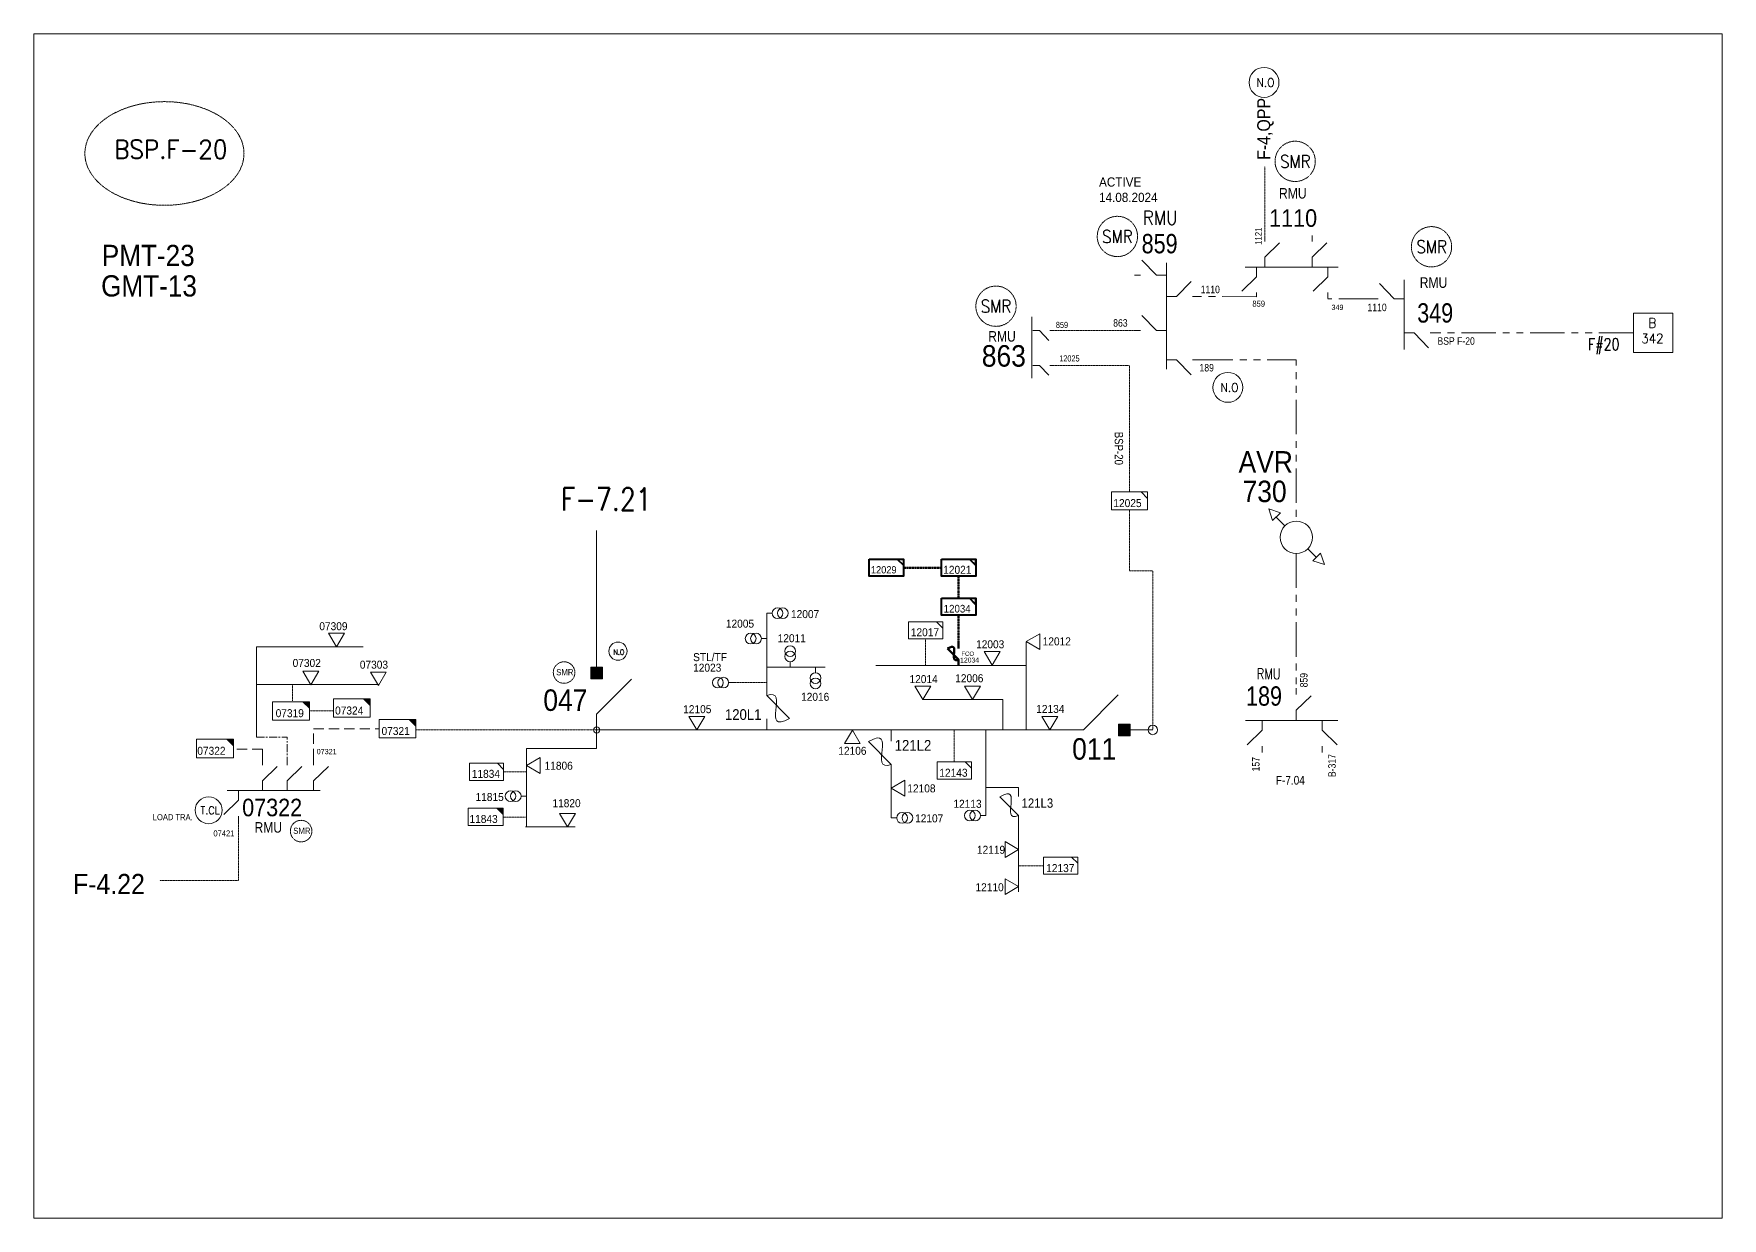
# Model space of a CAD drawing. Header units: metres. Extents: x 65984 to 144644, y -19036 to 23726.
# Drawn here: x 86736 to 88128, y -8238 to -7262 of the extents above; entities that cross this region are included whole.
import ezdxf
from ezdxf.enums import TextEntityAlignment as Align

# ---------------------------------------------------------------- set-up
doc = ezdxf.new("R2010")
doc.units = ezdxf.units.M
doc.header["$MEASUREMENT"] = 0
for name, pattern in [('( Center )', [2, 1.25, -0.25, 0.25, -0.25]), ('( Phantom )', [2.5, 1.25, -0.25, 0.25, -0.25, 0.25, -0.25]), ('DGN Style 3', [0.013877, 0, -0.013877]), ('HIDDEN2', [2381.25, 1587.5, -793.75])]:
    doc.linetypes.add(name, pattern=pattern)
doc.layers.get('0').update_dxf_attribs({"color": 95, "lineweight": 40})
for name, color, linetype, lineweight in [('ABS', 7, 'Continuous', 40), ('ABS NUMBER', 112, 'Continuous', 30), ('d_eos', 111, 'Continuous', 40), ('d_eos no', 121, 'Continuous', 40), ('d_fco', 5, 'Continuous', 40), ('d_fco text', 95, 'Continuous', 40), ('d_oh branch', 94, 'Continuous', 40), ('d_switch', 95, 'Continuous', 40), ('d_tf', 1, 'Continuous', 40), ('d_tf no', 6, 'Continuous', 40), ('d_tf_200', 1, 'Continuous', 40), ('d_ug cable', 95, 'Continuous', 40), ('d_ug main line', 95, 'Continuous', 40), ('d_unit sub', 7, 'Continuous', 40), ('FDR  4  04', 241, 'Continuous', 40), ('fedr no', 95, 'Continuous', 40), ('GRID STATION  04', 7, 'Continuous', 40), ('Level 37', 7, 'Continuous', 0), ('O H MAIN FEEDER', 4, 'Continuous', 100), ('REGULATOR', 5, 'Continuous', 40), ('SW N O', 114, 'Continuous', 30)]:
    doc.layers.add(name, color=color, linetype=linetype, lineweight=lineweight)
doc.styles.add('NASKHF', font='naskhf.shx', dxfattribs={"height": 8})
doc.styles.add('Style-Arial', font='arial.ttf')
doc.styles.add('Style-ENGINEERING', font='ENGINEERING.shx')
doc.styles.add('Style-msdefault', font='msdefault.shx')
doc.styles.add('Style-simplex', font='simplex.shx')
doc.styles.add('Style-STANDARD', font='STANDARD.shx')

# ---------------------------------------------------------------- blocks, each defined once
blk = doc.blocks.new('TF_8')
at = {"color": 0, "linetype": 'ByBlock', "lineweight": -2}
blk.add_line((6.3, 4.95), (9.9, 1.35), dxfattribs=at)
blk.add_3dface([(-10.1, 4.95), (9.9, 4.95), (9.9, -5.05), (-10.1, -5.05)], dxfattribs=at)
blk = doc.blocks.new('ABS2_1_1')
at = {"color": 0, "linetype": 'ByBlock', "lineweight": -2, "ltscale": 500}
for q in [(-29900, 43500), (0, 0)]:
    blk.add_line((0, 13600), q, dxfattribs=at)
at = {"color": 0, "linetype": 'ByBlock', "lineweight": -2, "ltscale": 500, "flags": 128}
for points in [[(5000, 43600), (-5000, 43600), (-5000, 53600), (5000, 53600)], [(3791, 49653), (3791, 49653), (3791, 49653)]]:
    blk.add_lwpolyline(points, close=True, dxfattribs=at)
at = {"color": 0, "linetype": 'ByBlock', "lineweight": -2, "ltscale": 500}
for points in [[(5000, 43600), (-5000, 43600), (5000, 53600), (-5000, 53600)], [(3791, 49653), (3791, 49653), (3791, 49653)]]:
    blk.add_solid(points, dxfattribs=at)
blk = doc.blocks.new('TFU_123')
at = {"layer": 'd_tf_200', "color": 251, "linetype": 'Continuous', "lineweight": 13}
blk.add_line((0, 10), (0, 0), dxfattribs=at)
for centre in [(0, 30), (0, 20)]:
    blk.add_circle(centre, 10, dxfattribs=at)
blk = doc.blocks.new('*U1177')
at = {"layer": 'd_fco', "color": 251, "linetype": 'Continuous', "lineweight": 13}
blk.add_line((-4.6, 4.21), (-10.13, 4.21), dxfattribs=at)
at = {"layer": 'd_fco', "color": 251, "linetype": 'Continuous', "lineweight": 13, "flags": 128}
blk.add_lwpolyline([(13.02, 4.21), (7.07, 4.21), (-4.4, -7.26)], dxfattribs=at)
at = {"layer": 'd_fco', "color": 251, "linetype": 'Continuous', "lineweight": 13}
blk.add_open_spline([(-4.4, -7.26), (-13, 7.69), (11.58, -7.67), (7.07, 4.21)], degree=3, dxfattribs=at)
blk = doc.blocks.new('*U1012')
at = {"layer": 'd_fco', "color": 7, "linetype": 'Continuous', "lineweight": 13}
blk.add_line((-4.6, 4.21), (-10.13, 4.21), dxfattribs=at)
at = {"layer": 'd_fco', "color": 7, "linetype": 'Continuous', "lineweight": 13, "flags": 128}
blk.add_lwpolyline([(13.02, 4.21), (7.07, 4.21), (-4.4, -7.26)], dxfattribs=at)
at = {"layer": 'd_fco', "color": 7, "linetype": 'Continuous', "lineweight": 13}
blk.add_open_spline([(-4.4, -7.26), (-13, 7.69), (11.58, -7.67), (7.07, 4.21)], degree=3, dxfattribs=at)
blk = doc.blocks.new('exist.us-1000kva')
at = {"color": 0, "linetype": 'ByBlock', "lineweight": -2, "flags": 128}
blk.add_lwpolyline([(40, 12.9), (32.8, 20), (40, 20)], close=True, dxfattribs=at)
at = {"color": 0, "linetype": 'ByBlock', "lineweight": -2, "extrusion": (0, 0, -1)}
blk.add_solid([(-40, 12.9), (-32.8, 20), (-40, 20)], dxfattribs=at)
at = {"color": 0, "linetype": 'ByBlock', "lineweight": -2, "xscale": 2, "yscale": 2}
blk.add_blockref('TF_8', (20.2, 10.1), dxfattribs=at)
blk = doc.blocks.new('*U1092')
at = {"layer": 'd_eos', "color": 2, "linetype": 'Continuous', "lineweight": 13, "ltscale": 0.919211}
for p, q in [((0.01, 16.17), (0.01, -16.15)), ((0.01, 8.42), (4.66, 8.43)), ((4.66, 8.43), (11.46, 15.43)), ((12.11, 8.43), (14.93, 8.43)), ((-12.08, -7.43), (-14.9, -7.43)), ((-4.64, -7.43), (-11.43, -14.44)), ((0.01, -7.43), (-4.64, -7.43))]:
    blk.add_line(p, q, dxfattribs=at)
blk = doc.blocks.new('*U679')
at = {"layer": 'd_fco', "color": 7, "linetype": 'Continuous', "lineweight": 100}
blk.add_line((-4.6, 4.2), (-10.1, 4.2), dxfattribs=at)
at = {"layer": 'd_fco', "color": 7, "linetype": 'Continuous', "lineweight": 100, "extrusion": (0, 0, -1), "flags": 128}
blk.add_lwpolyline([(-13, 4.2), (-7.1, 4.2), (4.4, -7.3)], dxfattribs=at)
at = {"layer": 'd_fco', "color": 7, "linetype": 'Continuous', "lineweight": 100}
blk.add_open_spline([(-4.4, -7.3), (-13, 7.7), (11.6, -7.7), (7.1, 4.2)], degree=3, dxfattribs=at)
blk = doc.blocks.new('*U2829')
at = {"layer": 'REGULATOR', "color": 251, "linetype": 'Continuous', "lineweight": 13}
for p, q in [((-9.52, 9.06), (-5.51, 5.05)), ((5.19, -5.64), (9.2, -9.65))]:
    blk.add_line(p, q, dxfattribs=at)
at = {"layer": 'REGULATOR', "color": 251, "linetype": 'Continuous', "lineweight": 13, "flags": 128}
for points in [[(-7.57, 11.15), (-12.97, 13), (-11.21, 7.57)], [(7.54, -11.22), (12.95, -13.02), (11.15, -7.61)]]:
    blk.add_lwpolyline(points, close=True, dxfattribs=at)
at = {"layer": 'REGULATOR', "color": 251, "linetype": 'Continuous', "lineweight": 13}
blk.add_circle((-0.16, -0.3), 7.56, dxfattribs=at)
blk = doc.blocks.new('TRA1_1035')
at = {"layer": 'd_tf', "color": 251, "linetype": 'Continuous', "lineweight": 13, "ltscale": 0.000659281, "flags": 128}
blk.add_lwpolyline([(10.1, -17), (0.1, 0), (-9.9, -17)], close=True, dxfattribs=at)
blk = doc.blocks.new('TRA1_1034')
at = {"layer": 'd_tf', "color": 251, "linetype": 'Continuous', "lineweight": 13, "ltscale": 0.000659281, "xscale": 1.000046566207833, "yscale": 1.000046566207833, "zscale": 1.000046566207833, "rotation": 180}
blk.add_blockref('TRA1_1035', (0, 0), dxfattribs=at)
blk = doc.blocks.new('TRA1_1037')
at = {"layer": 'd_tf', "color": 251, "linetype": 'Continuous', "lineweight": 13, "ltscale": 0.000658989, "flags": 128}
blk.add_lwpolyline([(10, -17), (0, 0), (-10, -17)], close=True, dxfattribs=at)
blk = doc.blocks.new('TRA1_1036')
at = {"layer": 'd_tf', "color": 251, "linetype": 'Continuous', "lineweight": 13, "ltscale": 0.000658989, "xscale": 1.000046566207834, "yscale": 1.000046566207834, "zscale": 1.000046566207834, "rotation": 180}
blk.add_blockref('TRA1_1037', (0, 0), dxfattribs=at)
blk = doc.blocks.new('*U2305')
at = {"layer": 'd_unit sub', "color": 251, "linetype": 'Continuous', "lineweight": 40, "flags": 128}
blk.add_lwpolyline([(5.07, 3.99), (7.93, 3.99), (7.93, 1.13)], close=True, dxfattribs=at)
at = {"layer": 'd_unit sub', "color": 251, "linetype": 'Continuous', "lineweight": 40, "xscale": 0.7946313405145355, "yscale": 0.7946313405145355, "zscale": 0.3973156702572678, "rotation": 359.9999999999999}
blk.add_blockref('TF_8', (0.07, 0.05), dxfattribs=at)
blk = doc.blocks.new('*U3382')
at = {"layer": 'SW N O', "color": 3, "lineweight": 13}
blk.add_circle((0, 0), 16.8, dxfattribs=at)
at = {"layer": 'SW N O', "color": 3, "lineweight": 13, "insert": (1.7, -1.8), "char_height": 9.6, "attachment_point": 5, "line_spacing_factor": 0.6, "style": 'Style-STANDARD'}
blk.add_mtext('N.O', dxfattribs=at)
blk = doc.blocks.new('*U3777')
at = {"layer": 'SW N O', "color": 1, "lineweight": 13, "ltscale": 0.426762}
blk.add_circle((0, 0), 16.8, dxfattribs=at)
at = {"layer": 'SW N O', "color": 1, "lineweight": 13, "style": 'Style-STANDARD'}
blk.add_text('T.CL', height=9.6, dxfattribs=at).set_placement((1.7, -0.2), align=Align.MIDDLE_CENTER)
blk = doc.blocks.new('*U3779')
at = {"layer": 'SW N O', "color": 3, "lineweight": 13, "ltscale": 0.426762}
blk.add_circle((0, 0), 16.8, dxfattribs=at)
at = {"layer": 'SW N O', "color": 3, "lineweight": 13, "style": 'Style-STANDARD'}
blk.add_text('N.O', height=9.6, dxfattribs=at).set_placement((1.7, -0.2), align=Align.MIDDLE_CENTER)

msp = doc.modelspace()

# ---------------------------------------------------------------- linework, layer by layer
at = {"color": 251, "linetype": '( Phantom )', "lineweight": 13, "ltscale": 22.681062}
msp.add_line((87776.5, -7690.1), (87776.5, -7806.4), dxfattribs=at)
at = {"layer": 'd_eos', "color": 2, "linetype": 'Continuous', "lineweight": 13, "ltscale": 1.108243}
for p, q in [((87750.5, -7432.8), (87750.5, -7427.9)), ((87789.6, -7432.9), (87789.6, -7428)), ((87750.5, -7445.7), (87762.7, -7433.9)), ((87750.5, -7453.8), (87750.5, -7445.7)), ((87789.6, -7445.8), (87801.7, -7434)), ((87789.6, -7453.9), (87789.6, -7445.8)), ((87811, -7454), (87734.3, -7454)), ((87743.8, -7454), (87743.8, -7462.1)), ((87802.6, -7454), (87802.6, -7462.1)), ((87743.8, -7462.1), (87731.6, -7473.9)), ((87743.8, -7475), (87743.8, -7478.5)), ((87802.6, -7462.1), (87790.5, -7473.9)), ((87802.6, -7475), (87802.6, -7479.9)), ((86924.2, -7864.5), (86924.2, -7859.6)), ((86944.6, -7864.5), (86944.6, -7859.6)), ((86966.3, -7864.5), (86966.3, -7859.6)), ((86924.2, -7877.4), (86936.3, -7865.6)), ((86924.2, -7885.5), (86924.2, -7877.4)), ((86944.6, -7877.4), (86956.7, -7865.6)), ((86944.6, -7885.5), (86944.6, -7877.4)), ((86966.3, -7877.4), (86978.5, -7865.6)), ((86966.3, -7885.5), (86966.3, -7877.4)), ((86971.7, -7885.5), (86894.9, -7885.5)), ((86904.4, -7885.5), (86904.4, -7893.5)), ((86904.4, -7893.5), (86892.2, -7905.3)), ((86904.4, -7906.5), (86904.4, -7911.4))]:
    msp.add_line(p, q, dxfattribs=at)
at = {"layer": 'd_eos', "color": 2, "linetype": 'Continuous', "lineweight": 13, "ltscale": 1.13086}
for p, q in [((87648, -7460.6), (87643, -7460.6)), ((87661.2, -7460.6), (87649.2, -7448.2)), ((87669.5, -7460.6), (87661.2, -7460.6)), ((87669.5, -7538.1), (87669.5, -7450.5)), ((87677.7, -7478.2), (87689.7, -7465.8)), ((87669.5, -7478.2), (87677.7, -7478.2)), ((87690.9, -7478.2), (87695.9, -7478.2)), ((87661.2, -7506.3), (87649.2, -7493.9)), ((87648, -7506.3), (87643, -7506.3)), ((87669.5, -7506.3), (87661.2, -7506.3)), ((87669.5, -7530.5), (87677.7, -7530.5)), ((87677.7, -7530.5), (87689.7, -7542.9)), ((87690.9, -7530.5), (87695.9, -7530.5))]:
    msp.add_line(p, q, dxfattribs=at)
at = {"layer": 'd_eos', "color": 2, "linetype": 'Continuous', "lineweight": 13, "ltscale": 0.7508}
msp.add_line((87558.4, -7495), (87558.4, -7545.6), dxfattribs=at)
at = {"layer": 'd_eos', "color": 2, "linetype": 'Continuous', "lineweight": 13, "ltscale": 0.871933}
for p, q in [((87559.3, -7506.3), (87564.7, -7506.3)), ((87564.7, -7506.3), (87572.6, -7514.4)), ((87573.4, -7506.3), (87576.7, -7506.3)), ((87559.3, -7535), (87564.7, -7535)), ((87564.7, -7535), (87572.6, -7543.1)), ((87573.4, -7535), (87576.7, -7535))]:
    msp.add_line(p, q, dxfattribs=at)
at = {"layer": 'd_eos', "color": 7, "linetype": 'Continuous', "lineweight": 13, "ltscale": 1.13086}
for p, q in [((87776.5, -7806.1), (87776.5, -7801.1)), ((87776.5, -7819.3), (87788.9, -7807.3)), ((87776.5, -7827.6), (87776.5, -7819.3)), ((87734.7, -7827.6), (87810.7, -7827.6)), ((87748.4, -7835.8), (87736, -7847.8)), ((87748.4, -7827.6), (87748.4, -7835.8)), ((87797.9, -7827.6), (87797.9, -7835.8)), ((87797.9, -7835.8), (87810.3, -7847.8)), ((87748.4, -7849), (87748.4, -7854)), ((87797.9, -7849), (87797.9, -7854))]:
    msp.add_line(p, q, dxfattribs=at)
at = {"layer": 'd_oh branch', "color": 251, "linetype": 'Continuous', "lineweight": 13}
for p, q in [((87339.9, -7802.4), (87339.9, -7739.3)), ((86919.2, -7841.4), (86919.2, -7767)), ((86919.2, -7767), (87007.1, -7767)), ((87553.8, -7762.8), (87553.8, -7835.5)), ((87388.2, -7783.8), (87339.9, -7783.8)), ((87429.8, -7782.3), (87553.8, -7782.3)), ((86919.2, -7798), (87019.8, -7798)), ((87468.7, -7810.5), (87534.6, -7810.5)), ((87534.6, -7835.5), (87534.6, -7810.5)), ((87520.6, -7835.5), (87520.6, -7906.1)), ((87442.6, -7908), (87442.6, -7867.7)), ((87520.6, -7882.9), (87547.5, -7882.9)), ((87141.1, -7915.4), (87182, -7915.4)), ((87547.5, -7911.6), (87547.5, -7969))]:
    msp.add_line(p, q, dxfattribs=at)
at = {"layer": 'd_oh branch', "color": 251, "linetype": 'Continuous', "lineweight": 13, "flags": 128}
msp.add_lwpolyline([(87199.6, -7835.5), (87199.6, -7850.7), (87141.9, -7850.7), (87141.9, -7915.4)], dxfattribs=at)
at = {"layer": 'd_ug cable', "color": 251, "linetype": 'DGN Style 3', "lineweight": 100}
for p, q in [((87452.6, -7701.8), (87484, -7701.8)), ((87498.1, -7727), (87498.1, -7708.8)), ((87498, -7741), (87498, -7766.1))]:
    msp.add_line(p, q, dxfattribs=at)
at = {"layer": 'd_ug cable', "color": 251, "linetype": 'DGN Style 3', "lineweight": 13}
for p, q in [((87470.9, -7760.5), (87470.9, -7782.3)), ((87312.9, -7796.5), (87339.9, -7796.5)), ((86962.8, -7819.8), (86982.6, -7819.8)), ((87494.5, -7835.5), (87494.5, -7862)), ((87547.5, -7947.4), (87568.2, -7947.4))]:
    msp.add_line(p, q, dxfattribs=at)
at = {"layer": 'd_ug cable', "color": 251, "linetype": 'DGN Style 3', "lineweight": 13, "flags": 128}
for points in [[(87750.5, -7430.7), (87750.5, -7371)], [(87576.7, -7506.3), (87643, -7506.3)], [(87576.7, -7535), (87639, -7535), (87639, -7639.2)], [(87639, -7654.1), (87639, -7704.4), (87658.2, -7704.4), (87658.2, -7835.5)], [(86949, -7811.4), (86949, -7811.4), (86949, -7798)], [(87050.7, -7835.5), (87199.7, -7835.5)], [(87141.9, -7870), (87122.9, -7870)], [(86904.4, -7911.4), (86904.4, -7959.6), (86839.4, -7959.6)], [(87122.4, -7907.5), (87141, -7907.5)]]:
    msp.add_lwpolyline(points, dxfattribs=at)
at = {"layer": 'd_ug cable', "color": 251, "linetype": 'HIDDEN2', "lineweight": 13, "ltscale": 0.005315}
for points in [[(86966.3, -7859.6), (86966.3, -7834.5), (87020.3, -7834.5)], [(86924.2, -7859.6), (86924.2, -7851.3), (86900.2, -7851.3)]]:
    msp.add_lwpolyline(points, dxfattribs=at)
at = {"layer": 'd_ug cable', "color": 2, "linetype": 'DGN Style 3', "lineweight": 13}
for centre, radius in [((87775.6, -7366.8), 16.6), ((87629, -7428.7), 16.6), ((87888, -7437.2), 16.6), ((87528.9, -7486.2), 16.6), ((87172.8, -7788.2), 8.88), ((86956, -7918.9), 8.88)]:
    msp.add_circle(centre, radius, dxfattribs=at)
at = {"layer": 'd_ug main line', "color": 251, "linetype": '( Phantom )', "lineweight": 13, "ltscale": 22.681062}
msp.add_line((88054.4, -7508.2), (87890, -7508.2), dxfattribs=at)
at = {"layer": 'd_ug main line', "color": 251, "linetype": '( Phantom )', "lineweight": 13, "ltscale": 22.681062, "flags": 128}
for points in [[(87743.8, -7478.5), (87695.9, -7478.2)], [(87839.9, -7480), (87802.6, -7480)], [(87695.9, -7530.5), (87776.5, -7530.5), (87776.5, -7663.3)]]:
    msp.add_lwpolyline(points, dxfattribs=at)
at = {"layer": 'd_ug main line', "color": 251, "linetype": '( Center )', "lineweight": 13, "ltscale": 5.208389, "flags": 128}
msp.add_lwpolyline([(86919.2, -7841.4), (86944.6, -7841.4), (86944.6, -7859.6)], dxfattribs=at)
at = {"layer": 'FDR  4  04', "color": 251, "linetype": 'Continuous', "lineweight": 13}
msp.add_line((87267, -7835.5), (87593, -7835.5), dxfattribs=at)
at = {"layer": 'fedr no', "color": 82, "linetype": 'DGN Style 3', "lineweight": 13, "true_color": 0x1dc70e}
msp.add_ellipse((86843.3, -7360.3), major_axis=(65.6, 0), ratio=0.651175, dxfattribs=at)
at = {"layer": 'GRID STATION  04', "color": 98, "linetype": 'Continuous', "lineweight": 13, "ltscale": 1.043329, "flags": 128}
msp.add_lwpolyline([(88086.9, -7524.4), (88054.4, -7524.4), (88054.4, -7491.9), (88086.9, -7491.9)], close=True, dxfattribs=at)
at = {"layer": 'O H MAIN FEEDER', "color": 94, "lineweight": 13, "ltscale": 0.865063}
msp.add_line((87199.6, -7671.2), (87199.6, -7785.6), dxfattribs=at)
at = {"layer": 'O H MAIN FEEDER', "color": 251, "lineweight": 13, "ltscale": 0.865063}
for p, q in [((87199.6, -7835.5), (87592.4, -7835.5)), ((87636.2, -7835.5), (87658.2, -7835.5))]:
    msp.add_line(p, q, dxfattribs=at)
at = {"layer": 'O H MAIN FEEDER', "color": 140, "lineweight": 13, "ltscale": 0.498271, "flags": 128}
msp.add_lwpolyline([(86735.6, -7261.6), (88127.7, -7261.6), (88127.7, -8238), (86735.6, -8238)], close=True, dxfattribs=at)
at = {"layer": 'O H MAIN FEEDER', "color": 251, "lineweight": 13, "ltscale": 0.865063}
for centre, radius in [((87199.7, -7835.5), 2.6), ((87658.2, -7835.5), 3.91)]:
    msp.add_circle(centre, radius, dxfattribs=at)

# ---------------------------------------------------------------- block references
at = {"layer": 'ABS', "color": 2, "linetype": 'Continuous', "lineweight": 13, "ltscale": 1.440072, "xscale": 0.000964849249970095, "yscale": -0.0009648492499700956, "zscale": 0.0006389539673831807, "rotation": 180.0000000000002}
msp.add_blockref('ABS2_1_1', (87199.6, -7835.5), dxfattribs=at)
at = {"layer": 'ABS', "color": 7, "linetype": 'Continuous', "lineweight": 13, "ltscale": 1.440072, "xscale": 0.000964849249970095, "yscale": 0.000964849249970095, "zscale": 0.0006389539673831807, "rotation": 269.9999999999997}
msp.add_blockref('ABS2_1_1', (87587.8, -7835.5), dxfattribs=at)
at = {"layer": 'd_eos', "color": 2, "linetype": 'Continuous', "lineweight": 13, "ltscale": 1.13086, "extrusion": (0, 0, -1), "xscale": 1.771561000000001, "yscale": 1.771561000000001, "zscale": 1.771561000000001, "rotation": 180}
msp.add_blockref('*U1092', (-87865.3, -7493.2), dxfattribs=at)
at = {"layer": 'd_fco', "color": 7, "linetype": 'Continuous', "lineweight": 100, "xscale": 0.7935834470625456, "yscale": 0.7935834470625456, "zscale": 0.7935834470625456, "rotation": 270.0000000006001}
msp.add_blockref('*U679', (87494.7, -7771.9), dxfattribs=at)
at = {"layer": 'd_fco', "color": 7, "linetype": 'Continuous', "lineweight": 13, "xscale": 1.641744307264867, "yscale": 1.641744307264867, "zscale": 1.641744307264867, "rotation": 90.00000000060005}
msp.add_blockref('*U1012', (87346.8, -7818.8), dxfattribs=at)
at = {"layer": 'd_fco', "color": 251, "linetype": 'Continuous', "lineweight": 13, "rotation": 270.0000000006001}
for p, xscale, yscale, zscale in [((87435.7, -7852.3), 1.641744307264867, 1.641744307264867, 1.641744307264867), ((87541.8, -7896.6), 1.353312646014662, 1.353312646014662, 1.353312646014662)]:
    msp.add_blockref('*U1177', p, dxfattribs=dict(at, xscale=xscale, yscale=yscale, zscale=zscale))
at = {"layer": 'd_tf', "color": 251, "linetype": 'Continuous', "lineweight": 13, "ltscale": 0.000659281, "xscale": 0.6554775700000002, "yscale": 0.6554775700000002, "zscale": 0.6554775700000002}
for p, rotation in [((86985.2, -7767), 359.9999999999999), ((87553.8, -7762.8), 269.9999999999999), ((87525.9, -7782.1), 359.9999999999999), ((87468.7, -7810.5), 359.9999999999999), ((87509.6, -7810.5), 359.9999999999999), ((87282.4, -7835.5), 359.9999999999999), ((87410.4, -7835.6), 180), ((87573.3, -7835.5), 359.9999999999999), ((87175.7, -7915.4), 359.9999999999999)]:
    msp.add_blockref('TRA1_1034', p, dxfattribs=dict(at, rotation=rotation))
at = {"layer": 'd_tf', "color": 251, "linetype": 'Continuous', "lineweight": 13, "ltscale": 0.000659281, "extrusion": (0, 0, -1), "xscale": 0.6554775700000002, "yscale": 0.6554775700000002, "zscale": 0.6554775700000002}
for p, rotation in [((-86963.9, -7798.2), 359.9999999999999), ((-87019.6, -7799), 359.9999999999999), ((-87141.9, -7864.7), 90)]:
    msp.add_blockref('TRA1_1034', p, dxfattribs=dict(at, rotation=rotation))
at = {"layer": 'd_tf', "color": 251, "linetype": 'Continuous', "lineweight": 13, "ltscale": 0.000658989, "extrusion": (0, 0, -1), "xscale": 0.6554775700000001, "yscale": 0.6554775700000001, "zscale": 0.6554775700000001, "rotation": 90.00000000085721}
msp.add_blockref('TRA1_1036', (-87442.5, -7883.5), dxfattribs=at)
at = {"layer": 'd_tf', "color": 251, "linetype": 'Continuous', "lineweight": 13, "ltscale": 0.000658989, "xscale": 0.6554775700000001, "yscale": 0.6554775700000001, "zscale": 0.6554775700000001, "rotation": 89.99999999999997}
for p in [(87547.5, -7934), (87547.5, -7964.7)]:
    msp.add_blockref('TRA1_1036', p, dxfattribs=at)
at = {"layer": 'd_tf_200', "color": 251, "linetype": 'Continuous', "lineweight": 13, "xscale": 0.4428902500000003, "yscale": 0.4428902500000003, "zscale": 0.4428902500000003}
for p, rotation in [((87339.9, -7739.3), 269.9999999999998), ((87339.9, -7760.2), 89.99999999999984), ((87359.2, -7783.8), 359.9999999999999), ((87312.9, -7796.5), 89.99999999999984), ((87442.6, -7908), 269.9999999999998), ((87520.6, -7906.1), 89.99999999999984)]:
    msp.add_blockref('TFU_123', p, dxfattribs=dict(at, rotation=rotation))
at = {"layer": 'd_tf_200', "color": 251, "linetype": 'Continuous', "lineweight": 13, "extrusion": (0, 0, -1), "xscale": 0.4428902500000003, "yscale": 0.4428902500000003, "zscale": 0.4428902500000003}
for p, rotation in [((-87380.1, -7783.9), 179.9999999999999), ((-87141.9, -7890.1), 269.9999999999999)]:
    msp.add_blockref('TFU_123', p, dxfattribs=dict(at, rotation=rotation))
at = {"layer": 'd_unit sub', "color": 251, "linetype": 'Continuous', "lineweight": 13, "zscale": 0.703868946116636, "rotation": 359.9999999999999}
for name, p, xscale, yscale in [('TF_8', (87639.1, -7646.6), 1.490038222346112, 1.490038222346112), ('TF_8', (87471.1, -7753.4), 1.407737892233272, 1.407737892233272), ('exist.us-1000kva', (86932.4, -7827.4), 0.7594354110595505, 0.7594354110595505), ('exist.us-1000kva', (86982.6, -7825.1), 0.7594354110595505, 0.7594354110595505), ('exist.us-1000kva', (87020.3, -7842.1), 0.7594354110595505, 0.7594354110595505), ('exist.us-1000kva', (86869.8, -7858.4), 0.7594354110595505, 0.7594354110595505), ('TF_8', (87109, -7870), 1.407737892233272, 1.407737892233272), ('TF_8', (87494.7, -7868.9), 1.407737892233272, 1.407737892233272), ('exist.us-1000kva', (87093.6, -7914.4), 0.7214040269412162, 0.7214040269412162), ('TF_8', (87582.4, -7947.3), 1.407737892233272, 1.407737892233272)]:
    msp.add_blockref(name, p, dxfattribs=dict(at, xscale=xscale, yscale=yscale))
at = {"layer": 'd_unit sub', "color": 251, "linetype": 'Continuous', "lineweight": 40, "xscale": 1.771561000000001, "yscale": 1.771561000000001, "zscale": 1.771561000000001}
for p in [(87438.5, -7701.8), (87498.1, -7701.8), (87498.1, -7734)]:
    msp.add_blockref('*U2305', p, dxfattribs=at)
at = {"layer": 'REGULATOR', "color": 251, "linetype": 'Continuous', "lineweight": 13, "xscale": 1.771561000000001, "yscale": 1.771561000000001, "zscale": 1.771561000000001}
msp.add_blockref('*U2829', (87776.8, -7676.2), dxfattribs=at)
at = {"layer": 'SW N O', "color": 3, "lineweight": 13}
for name, p, xscale, yscale, zscale in [('*U3779', (87749.9, -7301.7), 0.7340054711403492, 0.7340054711403492, 0.7340054711403492), ('*U3779', (87720.1, -7553.1), 0.7340054711403492, 0.7340054711403492, 0.7340054711403492), ('*U3382', (87217.2, -7770.6), 0.4461809973103199, 0.4461809973103199, 0.4461809973103199)]:
    msp.add_blockref(name, p, dxfattribs=dict(at, xscale=xscale, yscale=yscale, zscale=zscale))
at = {"layer": 'SW N O', "color": 1, "lineweight": 13, "xscale": 0.6606049240263143, "yscale": 0.6606049240263143, "zscale": 0.6606049240263143}
msp.add_blockref('*U3777', (86879.8, -7901.7), dxfattribs=at)

# ---------------------------------------------------------------- texts
at = {"layer": 'ABS NUMBER', "color": 7, "lineweight": 13, "style": 'Style-Arial', "width": 0.88}
for s, p in [('AVR', (87728.9, -7605.7)), ('730', (87732.2, -7630)), ('011', (87591.7, -7842.3))]:
    msp.add_text(s, height=17.72, dxfattribs=at).set_placement(p, align=Align.TOP_LEFT)
at = {"layer": 'ABS NUMBER', "color": 2, "lineweight": 13, "style": 'Style-Arial', "width": 0.88}
msp.add_text('047', height=17.72, dxfattribs=at).set_placement((87155.7, -7802.1), align=Align.TOP_LEFT)
at = {"layer": 'd_eos no', "color": 2, "linetype": 'Continuous', "lineweight": 13, "ltscale": 0.726382, "style": 'Style-Arial', "width": 0.88}
msp.add_text('F-4,QPP', height=10.68, rotation=90, dxfattribs=at).set_placement((87744.3, -7365.6), align=Align.TOP_LEFT)
at = {"layer": 'd_eos no', "color": 2, "linetype": 'Continuous', "lineweight": 13, "style": 'Style-Arial', "width": 0.88}
for s, height, p in [('1110', 14.47, (87754.1, -7406.3)), ('863', 17.72, (87517.2, -7518.3)), ('07322', 14.47, (86907.4, -7892.2))]:
    msp.add_text(s, height=height, dxfattribs=at).set_placement(p, align=Align.TOP_LEFT)
at = {"layer": 'd_eos no', "color": 2, "linetype": 'Continuous', "lineweight": 13, "style": 'Style-msdefault', "width": 0.833333}
for s, p in [('859', (87649, -7442.6)), ('349', (87876.2, -7499.7))]:
    msp.add_text(s, height=15.94, dxfattribs=at).set_placement(p)
at = {"layer": 'd_eos no', "color": 7, "linetype": 'Continuous', "lineweight": 13, "style": 'Style-Arial', "width": 0.88}
for s, height, p in [('PMT-23', 17.51, (86791.7, -7435.6)), ('GMT-13', 17.52, (86791.1, -7460.7)), ('F-4.22', 16.69, (86767.9, -7954.2))]:
    msp.add_text(s, height=height, dxfattribs=at).set_placement(p, align=Align.TOP_LEFT)
at = {"layer": 'd_eos no', "color": 7, "linetype": 'Continuous', "lineweight": 13, "style": 'Style-msdefault', "width": 0.833333}
msp.add_text('189', height=15.94, dxfattribs=at).set_placement((87735.1, -7815.5))
at = {"layer": 'd_fco text', "color": 7, "linetype": 'Continuous', "lineweight": 13, "style": 'Style-msdefault', "width": 0.916667}
msp.add_text('120L1', height=8.85, dxfattribs=at).set_placement((87305.4, -7818.4), align=Align.TOP_LEFT)
at = {"layer": 'd_fco text', "color": 251, "linetype": 'Continuous', "lineweight": 13, "style": 'Style-msdefault', "width": 0.916667}
for s, height, p in [('121L2', 8.85, (87445.4, -7843.8)), ('121L3', 7.65, (87550, -7892))]:
    msp.add_text(s, height=height, dxfattribs=at).set_placement(p, align=Align.TOP_LEFT)
at = {"layer": 'd_fco text', "color": 7, "linetype": 'Continuous', "lineweight": 80, "attachment_point": 1, "style": 'NASKHF'}
for s, insert, char_height in [('\\Fmsdefault;\\H1x;\\W0.916667;12034', (87499.3, -7775.9), 4.022), ('\\Fmsdefault;\\H1x;\\W0.916667;FCO', (87500.4, -7770.9), 3.533)]:
    msp.add_mtext(s, dxfattribs=dict(at, insert=insert, char_height=char_height))
at = {"layer": 'd_switch', "color": 2, "linetype": 'Continuous', "lineweight": 13, "style": 'Style-ENGINEERING', "width": 0.857143}
for s, height, p in [('859', 5, (87750.7, -7481.6)), ('349', 4.33, (87815.4, -7485))]:
    msp.add_text(s, height=height, dxfattribs=at).set_placement(p, align=Align.TOP_RIGHT)
at = {"layer": 'd_switch', "color": 2, "linetype": 'Continuous', "lineweight": 13, "width": 0.857143}
for s, height, style, p in [('859', 5.08, 'Style-ENGINEERING', (87578.3, -7499.1)), ('12025', 5.08, 'Style-ENGINEERING', (87581.1, -7526.7)), ('F-7.04', 7.19, 'Style-msdefault', (87759.7, -7873.4))]:
    msp.add_text(s, height=height, dxfattribs=dict(at, style=style)).set_placement(p, align=Align.TOP_LEFT)
at = {"layer": 'd_switch', "color": 251, "linetype": 'Continuous', "lineweight": 13, "style": 'Style-ENGINEERING', "width": 0.857143}
msp.add_text('BSP-20', height=6.93, rotation=270, dxfattribs=at).set_placement((87633.7, -7589.7), align=Align.TOP_LEFT)
at = {"layer": 'd_switch', "color": 7, "linetype": 'Continuous', "lineweight": 13, "style": 'Style-ENGINEERING', "width": 0.857143}
for s, height, p in [('07321', 4.33, (86985.3, -7851.2)), ('07421', 5, (86901, -7918.3))]:
    msp.add_text(s, height=height, dxfattribs=at).set_placement(p, align=Align.TOP_RIGHT)
at = {"layer": 'd_switch', "color": 1, "linetype": 'Continuous', "lineweight": 13, "style": 'Style-ENGINEERING', "width": 0.857143}
msp.add_text('LOAD TRA.', height=5, dxfattribs=at).set_placement((86866.6, -7904.9), align=Align.TOP_RIGHT)
at = {"layer": 'd_tf no', "color": 251, "linetype": 'Continuous', "lineweight": 13, "style": 'Style-msdefault', "width": 0.947368}
for s, p in [('12025', (87625.7, -7645.2)), ('12007', (87359.9, -7736.7)), ('07309', (86971, -7746.7)), ('12005', (87306.2, -7744.6)), ('12017', (87458.7, -7751.7)), ('12011', (87348.9, -7756.6)), ('12003', (87512.5, -7761.6)), ('12012', (87567.4, -7759.2)), ('07302', (86949, -7777)), ('07303', (87004.4, -7778.4)), ('STL/TF', (87279.2, -7772.2)), ('12023', (87279.2, -7780.9)), ('12014', (87457.6, -7790.3)), ('12006', (87495.3, -7789.6)), ('07319', (86935, -7818.4)), ('07324', (86984, -7816.2)), ('12105', (87271, -7815.1)), ('12134', (87562.1, -7814.9)), ('07321', (87022.3, -7833.1)), ('07322', (86870.4, -7849.4)), ('12106', (87398.9, -7849.4)), ('11834', (87096.7, -7868.4)), ('12143', (87482.2, -7867.5)), ('11815', (87099.8, -7887.5)), ('11820', (87163.2, -7892.6)), ('12108', (87455.8, -7880.4)), ('12113', (87493.8, -7893.1)), ('11843', (87094.8, -7905.6)), ('12107', (87462.2, -7905.1)), ('12119', (87513.2, -7931)), ('12137', (87570.3, -7946.1)), ('12110', (87512, -7961.9))]:
    msp.add_text(s, height=6.6, dxfattribs=at).set_placement(p, align=Align.TOP_LEFT)
at = {"layer": 'd_tf no', "color": 251, "linetype": 'Continuous', "lineweight": 40, "style": 'Style-msdefault', "width": 0.947368}
for s, height, p in [('12029', 6, (87425.8, -7700.5)), ('12021', 6.6, (87485.4, -7700.2)), ('12034', 6.31, (87485.8, -7732.4))]:
    msp.add_text(s, height=height, dxfattribs=at).set_placement(p, align=Align.TOP_LEFT)
at = {"layer": 'd_tf no', "color": 251, "linetype": 'Continuous', "lineweight": 13, "style": 'Style-msdefault', "width": 0.947368}
msp.add_text('12016', height=6.6, dxfattribs=at).set_placement((87368.2, -7811.5))
msp.add_text('11806', height=6.6, dxfattribs=at).set_placement((87180, -7861.7), align=Align.TOP_RIGHT)
at = {"layer": 'd_tf no', "color": 121, "linetype": 'Continuous', "lineweight": 40, "insert": (87613.9, -7380), "char_height": 7.613, "attachment_point": 1, "style": 'NASKHF'}
msp.add_mtext('\\Fmsdefault;\\H1x;\\W0.945946;ACTIVE\\P14.08.2024', dxfattribs=at)
at = {"layer": 'd_tf no', "color": 1, "linetype": 'Continuous', "lineweight": 40, "char_height": 5.058, "attachment_point": 1, "style": 'NASKHF'}
for insert in [(87166.3, -7785.4), (86949.5, -7916.1)]:
    msp.add_mtext('\\Fmsdefault;\\H1x;\\W0.945946;SMR^I', dxfattribs=dict(at, insert=insert))
at = {"layer": 'fedr no', "color": 6, "linetype": 'Continuous', "lineweight": 13, "style": 'Style-STANDARD', "width": 0.909091}
msp.add_text('F-7.21', height=18.52, dxfattribs=at).set_placement((87207.6, -7645.3), align=Align.MIDDLE_CENTER)
at = {"layer": 'fedr no', "color": 6, "linetype": 'Continuous', "lineweight": 13, "insert": (86848.5, -7356.9), "char_height": 15.33, "attachment_point": 5, "style": 'Style-STANDARD'}
msp.add_mtext('BSP.F-20', dxfattribs=at)
at = {"layer": 'GRID STATION  04', "color": 98, "linetype": 'Continuous', "lineweight": 13, "style": 'Style-STANDARD'}
for s, p in [('B', (88070.1, -7500)), ('342', (88070.1, -7512.8))]:
    msp.add_text(s, height=7.81, dxfattribs=at).set_placement(p, align=Align.MIDDLE_CENTER)
at = {"layer": 'GRID STATION  04', "color": 98, "linetype": 'Continuous', "lineweight": 13, "style": 'Style-STANDARD', "width": 0.866667}
msp.add_text('F#20', height=9.76, dxfattribs=at).set_placement((88030, -7517.6), align=Align.MIDDLE_CENTER)
at = {"layer": 'Level 37', "color": 240, "linetype": 'Continuous', "lineweight": 13, "ltscale": 1.73711, "style": 'Style-simplex', "width": 0.854701}
for p in [(87775.7, -7366.9), (87629, -7428.8), (87888.1, -7437.2), (87528.9, -7486.2)]:
    msp.add_text('SMR', height=10.58, dxfattribs=at).set_placement(p, align=Align.MIDDLE_CENTER)
at = {"layer": 'Level 37', "color": 2, "linetype": 'Continuous', "lineweight": 13, "style": 'Style-msdefault'}
for s, height, rotation, width, p in [('RMU', 8.68, 0.0004, 0.86, (87785, -7388.8)), ('1110', 6.2, 359.9921, 0.857143, (87713.5, -7469.3)), ('RMU', 8.68, 0.0004, 0.86, (87901, -7462.4)), ('RMU', 8.68, 0.0004, 0.86, (86940.3, -7911.5))]:
    msp.add_text(s, height=height, rotation=rotation, dxfattribs=dict(at, width=width)).set_placement(p, align=Align.TOP_RIGHT)
at = {"layer": 'Level 37', "color": 2, "linetype": 'Continuous', "lineweight": 13, "ltscale": 1.209119, "style": 'Style-simplex', "width": 0.854701}
msp.add_text('RMU', height=11.62, dxfattribs=at).set_placement((87664.3, -7413.4), align=Align.MIDDLE_CENTER)
at = {"layer": 'Level 37', "color": 7, "linetype": 'Continuous', "lineweight": 13, "ltscale": 0.9, "style": 'Style-msdefault', "width": 0.857143}
msp.add_text('1121', height=5.58, rotation=89.9921, dxfattribs=at).set_placement((87742.5, -7421.4), align=Align.TOP_RIGHT)
at = {"layer": 'Level 37', "color": 2, "linetype": 'Continuous', "lineweight": 13, "style": 'Style-msdefault'}
for s, height, width, p in [('1110', 6.2, 0.857143, (87835.2, -7484.1)), ('RMU', 8.68, 0.86, (87522.5, -7506.7))]:
    msp.add_text(s, height=height, dxfattribs=dict(at, width=width)).set_placement(p, align=Align.TOP_LEFT)
at = {"layer": 'Level 37', "color": 7, "linetype": 'Continuous', "lineweight": 13, "style": 'Style-msdefault', "width": 0.857143}
for s, rotation, p in [('863', 359.9921, (87637.4, -7496.9)), ('B-317', 90, (87802.8, -7855.4))]:
    msp.add_text(s, height=6.2, rotation=rotation, dxfattribs=at).set_placement(p, align=Align.TOP_RIGHT)
for s, p in [('BSP F-20', (87892.9, -7511.8)), ('189', (87696.7, -7533.8))]:
    msp.add_text(s, height=6.2, dxfattribs=at).set_placement(p, align=Align.TOP_LEFT)
at = {"layer": 'Level 37', "color": 7, "linetype": 'Continuous', "lineweight": 13, "style": 'Style-STANDARD', "width": 0.854701}
msp.add_text('RMU', height=8.85, dxfattribs=at).set_placement((87753.8, -7789.3), align=Align.MIDDLE_CENTER)
at = {"layer": 'Level 37', "color": 7, "linetype": 'Continuous', "lineweight": 13, "style": 'Style-msdefault', "width": 0.857143}
for s, p in [('859', (87779.6, -7800.4)), ('157', (87740, -7869.7))]:
    msp.add_text(s, height=6.2, rotation=90, dxfattribs=at).set_placement(p, align=Align.TOP_LEFT)

doc.saveas('drawing.dxf')
